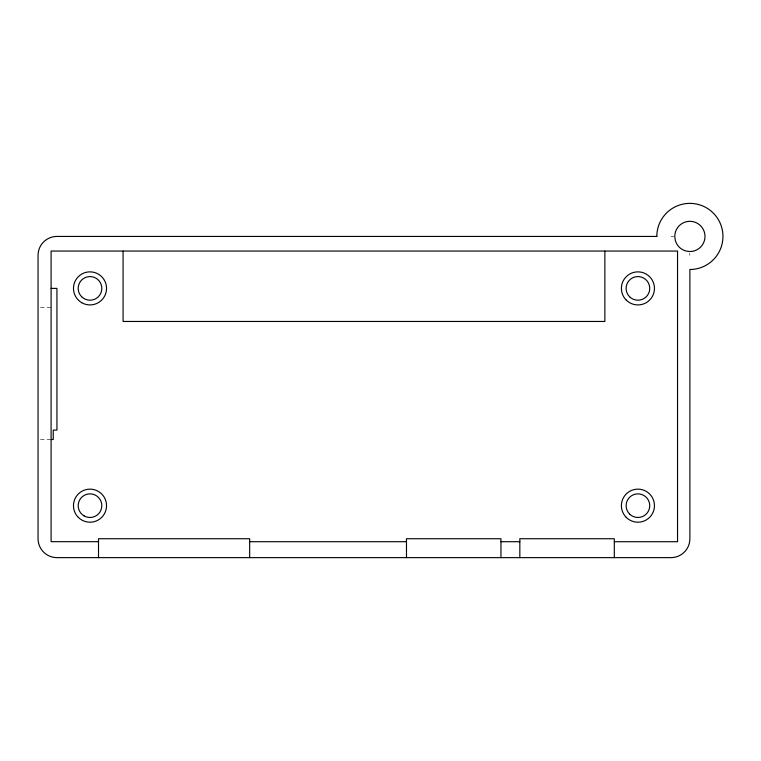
<?xml version="1.0" encoding="UTF-8"?>
<svg xmlns="http://www.w3.org/2000/svg" width="761" height="761" viewBox="0 0 761 761"><rect width="100%" height="100%" fill="white"/><g stroke="black" fill="none" stroke-linecap="round" stroke-linejoin="round"><path stroke-width="0.57" stroke-dasharray="3.81 2.85" d="M40.428 307.282L51.101 307.282M40.428 439.506L49.922 439.506M670.993 236.433L673.875 236.814M689.637 253.403L689.885 255.325"/><path stroke-width="1.14" d="M51.101 288.39L56.942 288.39L56.942 430.098L53.241 430.098L53.241 439.506L51.101 439.506M98.511 541.68L51.101 541.68L51.101 251.054L677.537 251.054L677.537 541.718L614.308 541.718M249.665 541.699L406.479 541.699M500.947 541.708L519.839 541.708M614.308 557.632L614.308 538.731L519.839 538.731L519.839 557.632M604.862 251.054L604.862 321.456L123.073 321.456L123.073 251.054M500.947 557.632L500.947 538.731L406.479 538.731L406.479 557.632M249.665 557.632L249.665 538.731L98.511 538.731L98.511 557.632M656.819 236.433L56.942 236.433A18.892 18.892 0 0 0 38.05 255.325L38.05 538.731A18.892 18.892 0 0 0 56.942 557.632L670.993 557.632A18.892 18.892 0 0 0 689.885 538.731L689.885 269.499A33.065 33.065 0 0 0 722.95 236.433A33.065 33.065 0 0 0 689.885 203.368A33.065 33.065 0 0 0 656.819 236.433M689.885 251.549L685.975 251.035A15.115 15.115 0 0 1 675.283 240.343L674.769 236.433A15.115 15.115 0 0 1 689.885 221.318A15.115 15.115 0 0 1 705 236.433A15.115 15.115 0 0 1 689.885 251.549M626.236 517.366A16.533 16.533 0 0 0 653.899 509.946A16.533 16.533 0 0 0 633.647 489.703A16.533 16.533 0 0 0 626.236 517.366M629.575 514.017A11.805 11.805 0 0 0 649.333 508.728A11.805 11.805 0 0 0 634.874 494.27A11.805 11.805 0 0 0 629.575 514.017M81.655 296.742A11.805 11.805 0 0 0 101.413 291.453A11.805 11.805 0 0 0 86.954 276.985A11.805 11.805 0 0 0 81.655 296.742M629.575 296.742A11.805 11.805 0 0 0 649.333 291.453A11.805 11.805 0 0 0 634.874 276.985A11.805 11.805 0 0 0 629.575 296.742M78.316 517.366A16.533 16.533 0 0 0 105.979 509.946A16.533 16.533 0 0 0 85.727 489.703A16.533 16.533 0 0 0 78.316 517.366M84.1 515.901A11.805 11.805 0 0 0 101.812 505.675A11.805 11.805 0 0 0 84.1 495.449A11.805 11.805 0 0 0 84.1 515.901M626.236 300.081A16.533 16.533 0 0 0 653.899 292.671A16.533 16.533 0 0 0 633.647 272.428A16.533 16.533 0 0 0 626.236 300.081M81.741 302.707A16.533 16.533 0 0 0 106.54 288.39A16.533 16.533 0 0 0 81.741 274.074A16.533 16.533 0 0 0 81.741 302.707"/></g></svg>
